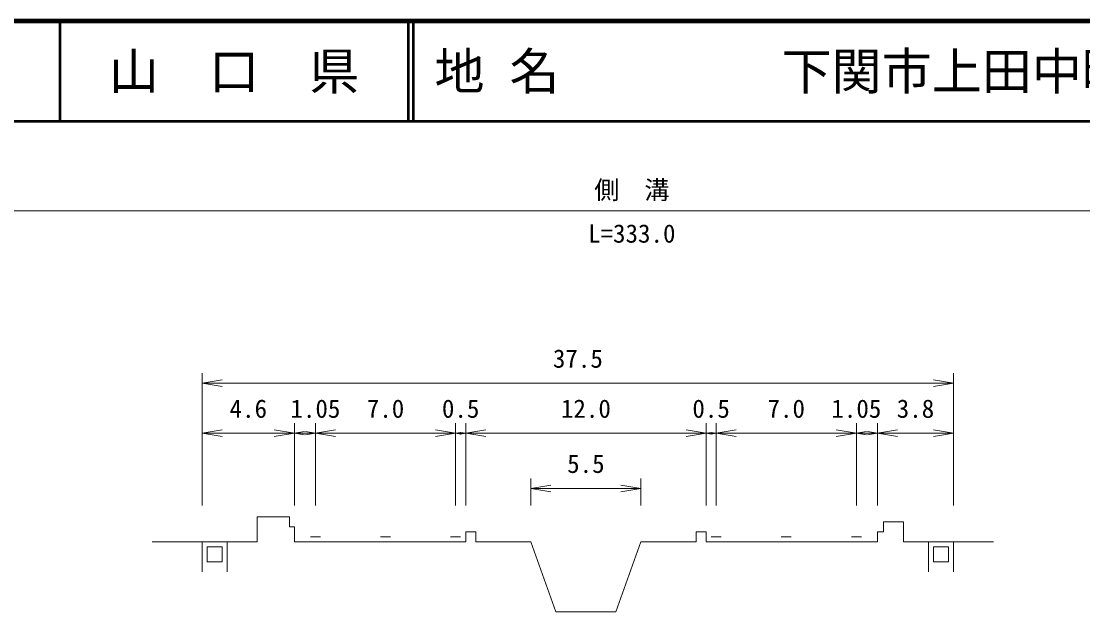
# Model space of a CAD drawing. Units: millimetres at full size, sheet at 1:1000, with parts at other scales. Extents: x 40000 to 680000, y 20000 to 380000.
# Drawn here: x 329134 to 435101, y 321000 to 380000 of the extents above; entities that cross this region are included whole.
import ezdxf
from ezdxf.enums import TextEntityAlignment as Align

# ---------------------------------------------------------------- set-up
doc = ezdxf.new("R2010")
doc.units = ezdxf.units.MM
doc.header["$LTSCALE"] = 1000
for name, color, linetype, lineweight in [('M-STR-HTXT', 7, 'Continuous', 13), ('M-TTL', 2, 'Continuous', 140), ('M-TTL-LINE', 7, 'Continuous', 50), ('M-WORK', 1, 'Continuous', 13)]:
    doc.layers.add(name, color=color, linetype=linetype, lineweight=lineweight)
doc.layers.add('M-TTL-TXT', color=7, linetype='Continuous')
doc.styles.add('ＭＳ ゴシック', font='')
doc.styles.get('ＭＳ ゴシック').set_extended_font_data('MS Gothic')

# ---------------------------------------------------------------- blocks, each defined once
blk = doc.blocks.new('open_arrow')
at = {"color": 0, "linetype": 'Continuous', "lineweight": -2}
blk.add_lwpolyline([(7.5, 1.25), (0, 0), (7.5, -1.25)], dxfattribs=at)

msp = doc.modelspace()

# ---------------------------------------------------------------- linework, layer by layer
at = {"layer": 'M-STR-HTXT'}
for p, q in [((226383, 361066), (553777, 361066)), ((347200, 331614), (347200, 344829)), ((422200, 331614), (422200, 344829)), ((347200, 343829), (422200, 343829)), ((356400, 331614), (356400, 339829)), ((358500, 331614), (358500, 339829)), ((372500, 331614), (372500, 339829)), ((373500, 331614), (373500, 339829)), ((397500, 331614), (397500, 339829)), ((398500, 331614), (398500, 339829)), ((412500, 331614), (412500, 339829)), ((414600, 331614), (414600, 339829)), ((347200, 338829), (356400, 338829)), ((356400, 338829), (358500, 338829)), ((358500, 338829), (372500, 338829)), ((372500, 338829), (373500, 338829)), ((373500, 338829), (397500, 338829)), ((397500, 338829), (398500, 338829)), ((398500, 338829), (412500, 338829)), ((412500, 338829), (414600, 338829)), ((414600, 338829), (422200, 338829)), ((380000, 331614), (380000, 334323)), ((391000, 331614), (391000, 334323)), ((380000, 333323), (391000, 333323))]:
    msp.add_line(p, q, dxfattribs=at)
at = {"layer": 'M-TTL'}
msp.add_line((680000, 380000), (40000, 380000), dxfattribs=at)
at = {"layer": 'M-TTL-LINE'}
for p, q in [((333000, 380000), (333000, 370000)), ((367750, 380000), (367750, 370000)), ((368250, 380000), (368250, 370000)), ((40000, 370000), (680000, 370000))]:
    msp.add_line(p, q, dxfattribs=at)
at = {"layer": 'M-WORK'}
for p, q in [((352700, 328000), (352700, 330500)), ((352700, 330500), (355920, 330500)), ((355920, 330500), (355920, 329500)), ((415200, 329000), (415200, 330000)), ((415200, 330000), (417200, 330000)), ((417200, 330000), (417200, 328000)), ((355920, 329500), (356400, 329500)), ((356400, 329500), (356400, 328000)), ((358000, 328500), (359000, 328500)), ((365000, 328500), (366000, 328500)), ((372000, 328500), (373000, 328500)), ((373500, 328000), (373500, 329000)), ((373500, 329000), (374500, 329000)), ((374500, 329000), (374500, 328000)), ((396500, 328000), (396500, 329000)), ((396500, 329000), (397500, 329000)), ((397500, 329000), (397500, 328000)), ((398000, 328500), (399000, 328500)), ((405000, 328500), (406000, 328500)), ((412000, 328500), (413000, 328500)), ((414600, 328000), (414600, 329000)), ((414600, 329000), (415200, 329000)), ((352700, 328000), (342200, 328000)), ((347200, 328000), (347200, 325000)), ((347700, 327500), (349200, 327500)), ((347700, 326000), (347700, 327500)), ((349200, 327500), (349200, 326000)), ((349700, 328000), (349700, 325000)), ((373500, 328000), (356400, 328000)), ((380000, 328000), (374500, 328000)), ((380000, 328000), (382500, 321000)), ((391000, 328000), (388500, 321000)), ((396500, 328000), (391000, 328000)), ((397500, 328000), (414600, 328000)), ((417200, 328000), (426200, 328000)), ((419700, 328000), (419700, 325000)), ((420200, 327500), (421700, 327500)), ((420200, 326000), (420200, 327500)), ((421700, 327500), (421700, 326000)), ((422200, 328000), (422200, 325000)), ((349200, 326000), (347700, 326000)), ((421700, 326000), (420200, 326000)), ((382500, 321000), (388500, 321000))]:
    msp.add_line(p, q, dxfattribs=at)

# ---------------------------------------------------------------- block references
at = {"layer": 'M-STR-HTXT'}
for p, xscale, yscale in [((347200, 343829), 267, 267), ((347200, 338829), 267, 267), ((358500, 338829), 267, 267), ((373500, 338829), 267, 267), ((398500, 338829), 267, 267), ((414600, 338829), 267, 267), ((356400, 338829), 133, 133), ((372500, 338829), 66.7, 66.7), ((397500, 338829), 66.7, 66.7), ((412500, 338829), 133, 133), ((380000, 333323), 267, 267)]:
    msp.add_blockref('open_arrow', p, dxfattribs=dict(at, xscale=xscale, yscale=yscale))
at = {"layer": 'M-STR-HTXT', "rotation": 180}
for p, xscale, yscale in [((422200, 343829), 267, 267), ((356400, 338829), 267, 267), ((372500, 338829), 267, 267), ((397500, 338829), 267, 267), ((412500, 338829), 267, 267), ((422200, 338829), 267, 267), ((358500, 338829), 133, 133), ((373500, 338829), 66.7, 66.7), ((398500, 338829), 66.7, 66.7), ((414600, 338829), 133, 133), ((391000, 333323), 267, 267)]:
    msp.add_blockref('open_arrow', p, dxfattribs=dict(at, xscale=xscale, yscale=yscale))

# ---------------------------------------------------------------- texts
at = {"layer": 'M-STR-HTXT', "style": 'ＭＳ ゴシック'}
msp.add_text('側\u3000溝', height=1833, dxfattribs=at).set_placement((390091, 363139), align=Align.MIDDLE_CENTER)
for s, p in [('L=333.0', (390080, 357325)), ('37.5', (384700, 344829)), ('4.6', (351800, 339829)), ('1.05', (358500, 339829)), ('7.0', (365500, 339829)), ('0.5', (373000, 339829)), ('12.0', (385500, 339829)), ('0.5', (398000, 339829)), ('7.0', (405500, 339829)), ('1.05', (412500, 339829)), ('3.8', (418400, 339829)), ('5.5', (385500, 334323))]:
    msp.add_text(s, height=1833, dxfattribs=at).set_placement(p, align=Align.BOTTOM_CENTER)
at = {"layer": 'M-TTL-TXT', "style": 'ＭＳ ゴシック'}
msp.add_text('山\u3000口\u3000県', height=3666, dxfattribs=at).set_placement((350375, 375000), align=Align.MIDDLE_CENTER)
for s, p in [('地 名', (370380, 375000)), ('下関市上田中町', (405024, 375000))]:
    msp.add_text(s, height=3666, dxfattribs=at).set_placement(p, align=Align.MIDDLE_LEFT)

doc.saveas('drawing.dxf')
